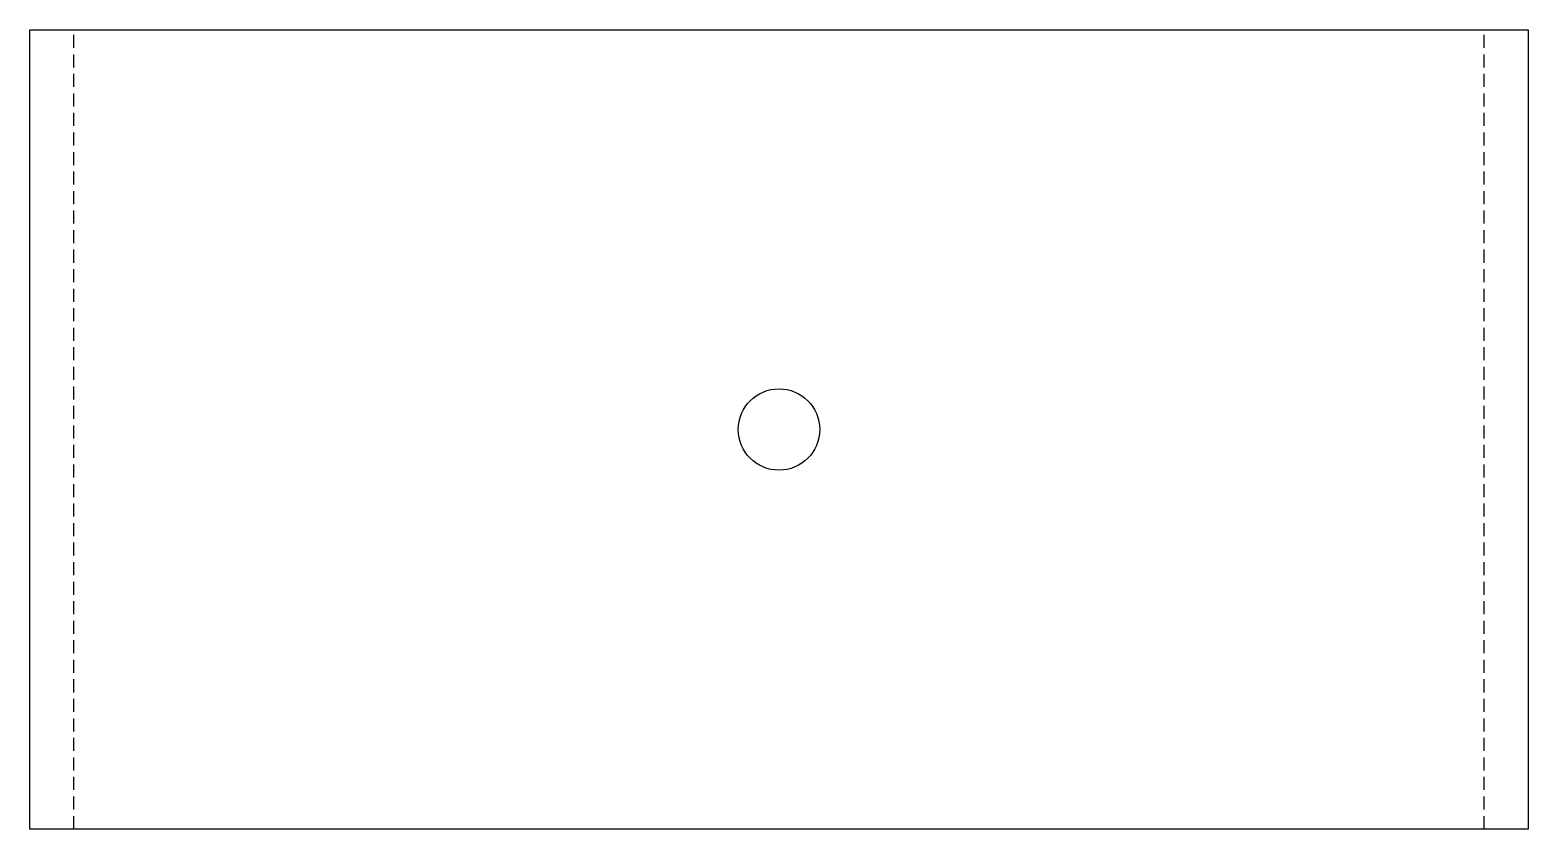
# Model space of a CAD drawing. Header units: millimetres. Extents: x 0 to 460, y 0 to 246.
import ezdxf

# ---------------------------------------------------------------- set-up
doc = ezdxf.new("R2010")
doc.units = ezdxf.units.MM
doc.linetypes.add('DASHED', pattern=[6, 4, -2])
doc.layers.get('0').update_dxf_attribs({"linetype": 'CONTINUOUS'})

msp = doc.modelspace()

# ---------------------------------------------------------------- linework, layer by layer
at = {"linetype": 'CONTINUOUS'}
for p, q in [((0, 0), (0, 245.5)), ((0, 245.5), (12.0028, 245.5)), ((12.0028, 245.5), (15.051025, 245.5)), ((15.051025, 245.5), (445.184625, 245.5)), ((445.184625, 245.5), (448.232849, 245.5)), ((448.232849, 245.5), (460.235649, 245.5)), ((460.235649, 245.5), (460.235649, 0)), ((12.0028, 0), (0, 0)), ((15.051025, 0), (12.0028, 0)), ((445.184625, 0), (15.051025, 0)), ((448.232849, 0), (445.184625, 0)), ((460.235649, 0), (448.232849, 0))]:
    msp.add_line(p, q, dxfattribs=at)
at = {"linetype": 'DASHED'}
for p, q in [((13.526912, 0), (13.526912, 245.5)), ((446.708737, 0), (446.708737, 245.5))]:
    msp.add_line(p, q, dxfattribs=at)
at = {"linetype": 'CONTINUOUS'}
msp.add_circle((230.117825, 122.75), 12.5, dxfattribs=at)

doc.saveas('drawing.dxf')
